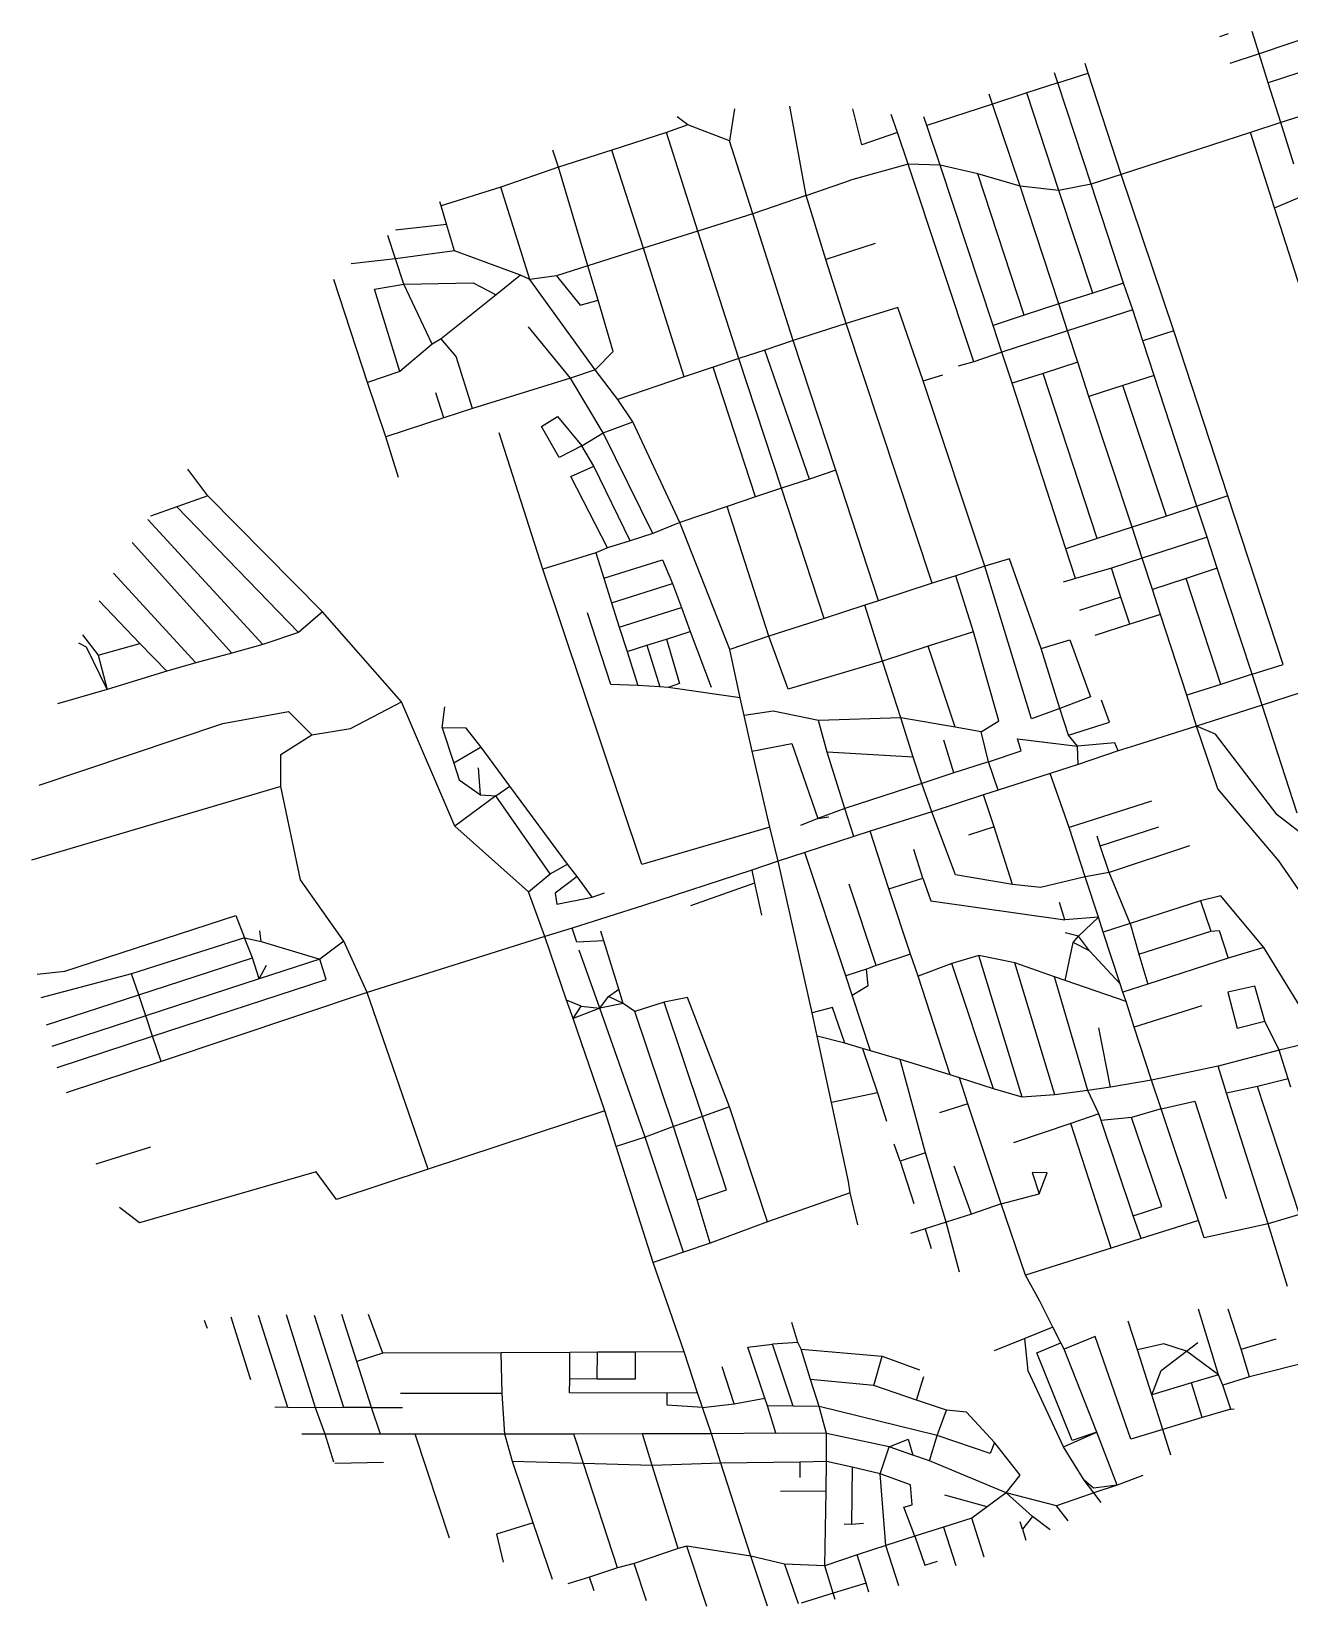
# Model space of a CAD drawing. Header units: metres. Extents: x 622720 to 625716, y 4835583 to 4838076.
# Drawn here: x 622720 to 624709, y 4835583 to 4838076 of the extents above; entities that cross this region are included whole.
import ezdxf

# ---------------------------------------------------------------- set-up
doc = ezdxf.new("R2010")
doc.units = ezdxf.units.M

msp = doc.modelspace()

# ---------------------------------------------------------------- linework, layer by layer
at = {"layer": 'ROADS'}
for points in [[(624612.3, 4838072.3), (624598.7, 4838067.6)], [(624661.5, 4838040.5), (624650.4, 4838076.1)], [(624757.2, 4838073.1), (624661.5, 4838040.5)], [(624661.5, 4838040.5), (624615.1, 4838025.5)], [(624675.9, 4837994.9), (624661.5, 4838040.5)], [(624391.1, 4838010.1), (624386, 4838025.6)], [(624342.9, 4837995), (624294.2, 4837979)], [(624342.9, 4837995), (624337.7, 4838010.7)], [(624342.9, 4837995), (624391.1, 4838010.1)], [(624396, 4837834.6), (624342.9, 4837995)], [(624443.3, 4837849.9), (624391.1, 4838010.1)], [(624724, 4838010.6), (624675.9, 4837994.9)], [(624695.8, 4837931.9), (624675.9, 4837994.9)], [(624239.8, 4837961.1), (624234.5, 4837977)], [(624294.2, 4837979), (624239.8, 4837961.1)], [(624344.6, 4837824.4), (624294.2, 4837979)], [(623757.7, 4837928.4), (623741.1, 4837941)], [(623831.5, 4837953.6), (623823.8, 4837903.2)], [(623945, 4837816.5), (623919.1, 4837958)], [(624089.6, 4837916), (624033, 4837896.9), (624018.7, 4837953.7)], [(624089.6, 4837916), (624079.4, 4837945)], [(624135.7, 4837927.4), (624131.1, 4837941.1)], [(624239.8, 4837961.1), (624135.7, 4837927.4)], [(624283.6, 4837831.1), (624239.8, 4837961.1)], [(624744.5, 4837947.2), (624695.8, 4837931.9)], [(623724, 4837916.3), (623637.3, 4837888.2)], [(623757.7, 4837928.4), (623724, 4837916.3)], [(623773.5, 4837760.3), (623724, 4837916.3)], [(623823.8, 4837903.2), (623757.7, 4837928.4)], [(624106.2, 4837865.9), (624089.6, 4837916)], [(624156.9, 4837864.7), (624135.7, 4837927.4)], [(624647.8, 4837916.2), (624443.3, 4837849.9)], [(624695.8, 4837931.9), (624647.8, 4837916.2)], [(624685.8, 4837796.8), (624647.8, 4837916.2)], [(624716.4, 4837866.3), (624695.8, 4837931.9)], [(623553.3, 4837861.3), (623544.2, 4837888.3)], [(623637.3, 4837888.2), (623553.3, 4837861.3)], [(623687.4, 4837733.4), (623637.3, 4837888.2)], [(623860.3, 4837787.7), (623823.8, 4837903.2)], [(624106.2, 4837865.9), (624014.9, 4837840.7)], [(624210.2, 4837553.5), (624106.2, 4837865.9)], [(624156.9, 4837864.7), (624106.2, 4837865.9)], [(624240.9, 4837611), (624156.9, 4837864.7)], [(624216.6, 4837850.8), (624156.9, 4837864.7)], [(623553.3, 4837861.3), (623461.9, 4837829.6)], [(623599.6, 4837705.2), (623553.3, 4837861.3)], [(623945, 4837816.5), (624014.9, 4837840.7)], [(624289.7, 4837627.2), (624216.6, 4837850.8)], [(624283.6, 4837831.1), (624216.6, 4837850.8)], [(624443.3, 4837849.9), (624396, 4837834.6)], [(624526.4, 4837602.5), (624443.3, 4837849.9)], [(623461.9, 4837829.6), (623367.6, 4837800.2)], [(623508, 4837683.4), (623461.9, 4837829.6)], [(623945, 4837816.5), (623860.3, 4837787.7)], [(623975.9, 4837715.2), (623945, 4837816.5)], [(624344.5, 4837645), (624283.6, 4837831.1)], [(624344.6, 4837824.4), (624283.6, 4837831.1)], [(624396, 4837834.6), (624344.6, 4837824.4)], [(624398.5, 4837662.2), (624344.6, 4837824.4)], [(624447, 4837678), (624396, 4837834.6)], [(624685.8, 4837796.8), (624732.4, 4837816.5)], [(623367.6, 4837800.2), (623365.5, 4837806.6)], [(623376.1, 4837771.1), (623367.6, 4837800.2)], [(624754.3, 4837583.4), (624685.8, 4837796.8)], [(623295.2, 4837762.4), (623376.1, 4837771.1)], [(623388.5, 4837728.9), (623376.1, 4837771.1)], [(623860.3, 4837787.7), (623773.5, 4837760.3)], [(623924.4, 4837587.2), (623860.3, 4837787.7)], [(623295.4, 4837716.1), (623283.2, 4837753.2)], [(623773.5, 4837760.3), (623687.4, 4837733.4)], [(623838.3, 4837558.8), (623773.5, 4837760.3)], [(624054.2, 4837740.8), (623975.9, 4837715.2)], [(623295.4, 4837716.1), (623225.2, 4837708.2)], [(623388.5, 4837728.9), (623295.4, 4837716.1)], [(623308.5, 4837676.3), (623295.4, 4837716.1)], [(623492.8, 4837690.3), (623388.5, 4837728.9)], [(623687.4, 4837733.4), (623599.6, 4837705.2)], [(623752, 4837529.8), (623687.4, 4837733.4)], [(624008.3, 4837614.1), (623975.9, 4837715.2)], [(623492.8, 4837690.3), (623454.3, 4837659.3)], [(623508, 4837683.4), (623492.8, 4837690.3)], [(623550.1, 4837689.5), (623508, 4837683.4)], [(623599.6, 4837705.2), (623550.1, 4837689.5)], [(623550.1, 4837689.5), (623587.4, 4837642.8), (623616.1, 4837650.9)], [(623616.1, 4837650.9), (623599.6, 4837705.2)], [(623251, 4837520.4), (623197.9, 4837683.7)], [(623302, 4837537.9), (623262, 4837668.5), (623308.5, 4837676.3)], [(623308.5, 4837676.3), (623418.1, 4837678.1), (623454.3, 4837659.3)], [(623353.5, 4837581.4), (623308.5, 4837676.3)], [(623611.1, 4837540.8), (623508, 4837683.4)], [(624447, 4837678), (624398.5, 4837662.2)], [(624461.4, 4837635.7), (624447, 4837678)], [(623454.3, 4837659.3), (623367.7, 4837589.5)], [(623611.1, 4837540.8), (623639.7, 4837569.6), (623616.1, 4837650.9)], [(624130.2, 4837523), (624089.8, 4837639.4), (624008.3, 4837614.1)], [(624344.5, 4837645), (624289.7, 4837627.2)], [(624398.5, 4837662.2), (624344.5, 4837645)], [(624358.2, 4837602.4), (624344.5, 4837645)], [(624008.3, 4837614.1), (623924.4, 4837587.2)], [(624144.1, 4837202.8), (624008.3, 4837614.1)], [(624289.7, 4837627.2), (624240.9, 4837611)], [(624461.4, 4837635.7), (624358.2, 4837602.4)], [(624477.5, 4837586.4), (624461.4, 4837635.7)], [(623367.7, 4837589.5), (623353.5, 4837581.4)], [(623417.2, 4837479.7), (623391.5, 4837561.8), (623367.7, 4837589.5)], [(623572, 4837527.7), (623505.8, 4837608.8)], [(624254.4, 4837568.4), (624240.9, 4837611)], [(624358.2, 4837602.4), (624254.4, 4837568.4)], [(624374.6, 4837552.9), (624358.2, 4837602.4)], [(624526.4, 4837602.5), (624477.5, 4837586.4)], [(624612.2, 4837341.1), (624526.4, 4837602.5)], [(623353.5, 4837581.4), (623302, 4837537.9)], [(623879.6, 4837572), (623838.3, 4837558.8)], [(623924.4, 4837587.2), (623879.6, 4837572)], [(623950.2, 4837367.7), (623879.6, 4837572)], [(623991.8, 4837381.7), (623924.4, 4837587.2)], [(624254.4, 4837568.4), (624210.2, 4837553.5)], [(624270.6, 4837519.4), (624254.4, 4837568.4)], [(624495.5, 4837531.8), (624477.5, 4837586.4)], [(623611.1, 4837540.8), (623572, 4837527.7)], [(623646.8, 4837493.7), (623611.1, 4837540.8)], [(623797.6, 4837544.6), (623752, 4837529.8)], [(623838.3, 4837558.8), (623797.6, 4837544.6)], [(623865, 4837339.6), (623797.6, 4837544.6)], [(623906, 4837353.4), (623838.3, 4837558.8)], [(624210.2, 4837553.5), (624185.2, 4837546.3)], [(624374.6, 4837552.9), (624319.9, 4837535.1)], [(624392, 4837498.3), (624374.6, 4837552.9)], [(623302, 4837537.9), (623251, 4837520.4)], [(623280.1, 4837434.8), (623251, 4837520.4)], [(623572, 4837527.7), (623417.2, 4837479.7)], [(623623.7, 4837440.8), (623572, 4837527.7)], [(623752, 4837529.8), (623646.8, 4837493.7)], [(624130.2, 4837523), (624161.1, 4837532.8)], [(624227.7, 4837229.7), (624130.2, 4837523)], [(624319.9, 4837535.1), (624270.6, 4837519.4)], [(624355.6, 4837257.6), (624270.6, 4837519.4)], [(624405.1, 4837273.6), (624319.9, 4837535.1)], [(624446, 4837515.9), (624392, 4837498.3)], [(624495.5, 4837531.8), (624446, 4837515.9)], [(624514.7, 4837309.1), (624446, 4837515.9)], [(624562.9, 4837325), (624495.5, 4837531.8)], [(623371.6, 4837464.8), (623359.1, 4837504.5)], [(623670.9, 4837458.6), (623646.8, 4837493.7)], [(624460.4, 4837291.8), (624392, 4837498.3)], [(623371.6, 4837464.8), (623280.1, 4837434.8)], [(623417.2, 4837479.7), (623371.6, 4837464.8)], [(623589.9, 4837420.1), (623554.3, 4837402.1), (623526.2, 4837450.9), (623551.6, 4837466.8), (623589.9, 4837420.1)], [(623528.4, 4837225), (623459.5, 4837440.9)], [(623589.9, 4837420.1), (623623.7, 4837440.8)], [(623623.7, 4837440.8), (623670.9, 4837458.6)], [(623702.4, 4837281.4), (623623.7, 4837440.8)], [(623745.1, 4837298.9), (623670.9, 4837458.6)], [(623300.2, 4837370.4), (623280.1, 4837434.8)], [(623609.2, 4837388.2), (623589.9, 4837420.1)], [(622998.2, 4837341.2), (622966.7, 4837383.4)], [(623630.5, 4837258.9), (623572.8, 4837371.7), (623609.2, 4837388.2)], [(623666.4, 4837270.2), (623609.2, 4837388.2)], [(623950.2, 4837367.7), (623906, 4837353.4)], [(623991.8, 4837381.7), (623950.2, 4837367.7)], [(624059.6, 4837175.2), (623991.8, 4837381.7)], [(622998.2, 4837341.2), (622949.4, 4837323.9)], [(623179.7, 4837157.8), (622998.2, 4837341.2)], [(623865, 4837339.6), (623820, 4837324.5)], [(623906, 4837353.4), (623865, 4837339.6)], [(623973.2, 4837147.3), (623906, 4837353.4)], [(624612.2, 4837341.1), (624562.9, 4837325)], [(624650.4, 4837059.2), (624699.5, 4837074.4), (624612.2, 4837341.1)], [(622949.4, 4837323.9), (622907.5, 4837309.1)], [(623142.1, 4837125.1), (622949.4, 4837323.9)], [(623820, 4837324.5), (623745.1, 4837298.9)], [(623885.6, 4837119), (623820, 4837324.5)], [(624562.9, 4837325), (624514.7, 4837309.1)], [(624579.1, 4837276), (624562.9, 4837325)], [(623085.5, 4837106.2), (622903.6, 4837303.9)], [(623745.1, 4837298.9), (623702.4, 4837281.4)], [(623824, 4837098.1), (623745.1, 4837298.9)], [(624460.4, 4837291.8), (624405.1, 4837273.6)], [(624514.7, 4837309.1), (624460.4, 4837291.8)], [(624476.4, 4837242.8), (624460.4, 4837291.8)], [(623036.6, 4837092.3), (622879, 4837267.3)], [(623666.4, 4837270.2), (623630.5, 4837258.9)], [(623702.4, 4837281.4), (623666.4, 4837270.2)], [(624405.1, 4837273.6), (624355.6, 4837257.6)], [(624579.1, 4837276), (624476.4, 4837242.8)], [(624595.2, 4837226.5), (624579.1, 4837276)], [(623612, 4837251.2), (623528.4, 4837225)], [(623630.5, 4837258.9), (623612, 4837251.2)], [(623612, 4837251.2), (623624.6, 4837210.8)], [(623624.6, 4837210.8), (623717.9, 4837239.9), (623733.3, 4837202.3)], [(624316.6, 4837099.6), (624266.8, 4837241.6), (624227.7, 4837229.7)], [(624371.1, 4837210.6), (624355.6, 4837257.6)], [(624476.4, 4837242.8), (624427.7, 4837226.9)], [(624492.7, 4837193.1), (624476.4, 4837242.8)], [(622979.2, 4837077.1), (622849.1, 4837218.7)], [(623887.2, 4836816.6), (623685.2, 4836757.5), (623528.4, 4837225)], [(624227.7, 4837229.7), (624181.5, 4837214.7)], [(624346.4, 4837004.9), (624301.4, 4836988.1), (624227.7, 4837229.7)], [(624427.7, 4837226.9), (624371.1, 4837210.6)], [(624442.7, 4837181), (624427.7, 4837226.9)], [(624595.2, 4837226.5), (624546.1, 4837210.5)], [(624650.4, 4837059.2), (624595.2, 4837226.5)], [(623624.6, 4837210.8), (623637, 4837171.9)], [(623637, 4837171.9), (623733.3, 4837202.3)], [(623733.3, 4837202.3), (623747.9, 4837164.6)], [(624144.1, 4837202.8), (624059.6, 4837175.2)], [(624181.5, 4837214.7), (624144.1, 4837202.8)], [(624209.7, 4837126.1), (624181.5, 4837214.7)], [(624371.1, 4837210.6), (624351.6, 4837204.4)], [(624546.1, 4837210.5), (624492.7, 4837193.1)], [(624505.5, 4837153.2), (624492.7, 4837193.1)], [(624600.8, 4837042.9), (624546.1, 4837210.5)], [(622891, 4837107.5), (622826.3, 4837175.2)], [(623637, 4837171.9), (623649.3, 4837133.4)], [(624037.9, 4837168.1), (623973.2, 4837147.3)], [(624059.6, 4837175.2), (624037.9, 4837168.1)], [(624065.5, 4837079.8), (624037.9, 4837168.1)], [(624442.7, 4837181), (624377.2, 4837159.9)], [(624456.9, 4837137.9), (624442.7, 4837181)], [(623179.7, 4837157.8), (623142.1, 4837125.1)], [(623304.7, 4837015.3), (623179.7, 4837157.8)], [(623678.7, 4837041.1), (623636.1, 4837042.4), (623599.2, 4837156.3)], [(623649.3, 4837133.4), (623747.9, 4837164.6)], [(623747.9, 4837164.6), (623761.2, 4837126.3)], [(623973.2, 4837147.3), (623885.6, 4837119)], [(624505.5, 4837153.2), (624456.9, 4837137.9)], [(624547.3, 4837025.8), (624505.5, 4837153.2)], [(622800.1, 4837121.2), (622825, 4837088.9)], [(623142.1, 4837125.1), (623085.5, 4837106.2)], [(623649.3, 4837133.4), (623661.6, 4837094.8)], [(623723.9, 4837114.6), (623761.2, 4837126.3)], [(623761.2, 4837126.3), (623794.6, 4837038.2)], [(623885.6, 4837119), (623824, 4837098.1)], [(624065.5, 4837079.8), (623916.3, 4837035), (623885.6, 4837119)], [(624209.7, 4837126.1), (624137.9, 4837103.2)], [(624221.8, 4836967.5), (624249.8, 4836985.3), (624209.7, 4837126.1)], [(624456.9, 4837137.9), (624401.7, 4837120.4)], [(622839, 4837034.7), (622806.5, 4837101.8), (622794.6, 4837108)], [(622825, 4837088.9), (622891, 4837107.5)], [(622933.4, 4837063.7), (622891, 4837107.5)], [(623036.6, 4837092.3), (622979.2, 4837077.1)], [(623085.5, 4837106.2), (623036.6, 4837092.3)], [(623661.6, 4837094.8), (623692.8, 4837104.7)], [(623661.6, 4837094.8), (623678.7, 4837041.1)], [(623692.8, 4837104.7), (623723.9, 4837114.6)], [(623692.8, 4837104.7), (623713.4, 4837038.8)], [(623723.9, 4837114.6), (623744.4, 4837044.4), (623726.6, 4837037.9)], [(623840.6, 4837021.3), (623824, 4837098.1)], [(624137.9, 4837103.2), (624065.5, 4837079.8)], [(624180.6, 4836975.2), (624137.9, 4837103.2)], [(624316.6, 4837099.6), (624362.2, 4837113.5), (624394.6, 4837023), (624346.4, 4837004.9)], [(624346.4, 4837004.9), (624316.6, 4837099.6)], [(622825, 4837088.9), (622839, 4837034.7)], [(622979.2, 4837077.1), (622933.4, 4837063.7)], [(624094.5, 4836989.8), (624065.5, 4837079.8)], [(624845.2, 4837067.7), (624666.5, 4837009.9)], [(622933.4, 4837063.7), (622839, 4837034.7)], [(623713.4, 4837038.8), (623678.7, 4837041.1)], [(624600.8, 4837042.9), (624547.3, 4837025.8)], [(624650.4, 4837059.2), (624600.8, 4837042.9)], [(624666.5, 4837009.9), (624650.4, 4837059.2)], [(622839, 4837034.7), (622760.5, 4837012.3)], [(623726.6, 4837037.9), (623713.4, 4837038.8)], [(623840.6, 4837021.3), (623726.6, 4837037.9)], [(623846.7, 4836993.4), (623840.6, 4837021.3)], [(624359.9, 4836962.4), (624424.7, 4836983.1), (624412.2, 4837017.9)], [(624562.2, 4836976.8), (624547.3, 4837025.8)], [(622731.6, 4836883.3), (623022.4, 4836981.1), (623125.9, 4836999.7), (623162.8, 4836962.9)], [(623162.8, 4836962.9), (623224, 4836973), (623304.7, 4837015.3)], [(623389.2, 4836818.2), (623304.7, 4837015.3)], [(623369.1, 4836974.3), (623373.6, 4837007.4)], [(623964.6, 4836985.4), (623892.7, 4837000.4), (623846.7, 4836993.4)], [(623859.4, 4836937.3), (623846.7, 4836993.4)], [(624359.9, 4836962.4), (624346.4, 4837004.9)], [(624666.5, 4837009.9), (624562.2, 4836976.8)], [(624721.5, 4836838.9), (624666.5, 4837009.9)], [(623369.1, 4836974.3), (623387.7, 4836918)], [(623430.7, 4836943.2), (623407, 4836973.3), (623369.1, 4836974.3)], [(624094.5, 4836989.8), (623964.6, 4836985.4)], [(623978, 4836935.4), (623964.6, 4836985.4)], [(624114.2, 4836927.4), (624094.5, 4836989.8)], [(624180.6, 4836975.2), (624094.5, 4836989.8)], [(624221.8, 4836967.5), (624180.6, 4836975.2)], [(624233.2, 4836920), (624221.8, 4836967.5)], [(624562.2, 4836976.8), (624465.8, 4836946.2)], [(624868.3, 4836508.8), (624692.8, 4836763.8), (624595.9, 4836877.4), (624562.2, 4836976.8)], [(624743.1, 4836795.1), (624690.2, 4836836.2), (624592.5, 4836964.2), (624562.2, 4836976.8)], [(623113.9, 4836881.4), (623114.1, 4836932), (623162.8, 4836962.9)], [(623430.7, 4836943.2), (623387.7, 4836918)], [(623476.3, 4836881.5), (623430.7, 4836943.2)], [(623859.4, 4836937.3), (623922.4, 4836949.4), (623963.3, 4836830.3)], [(624178.7, 4836902.9), (624162.6, 4836954.5)], [(624233.2, 4836920), (624285.1, 4836937.6), (624279.4, 4836956.5), (624374, 4836944.8)], [(624374, 4836944.8), (624359.9, 4836962.4)], [(624438.6, 4836937.4), (624433.1, 4836950.4), (624374, 4836944.8)], [(624375, 4836916.1), (624374, 4836944.8)], [(624465.8, 4836946.2), (624438.6, 4836937.4)], [(623387.7, 4836918), (623395.8, 4836891.9), (623429.8, 4836867.9)], [(623887.2, 4836816.6), (623859.4, 4836937.3)], [(624006.2, 4836846.6), (623978, 4836935.4)], [(624114.2, 4836927.4), (623978, 4836935.4)], [(624127.7, 4836886), (624114.2, 4836927.4)], [(624233.2, 4836920), (624178.7, 4836902.9)], [(624248.4, 4836875.5), (624233.2, 4836920)], [(624375, 4836916.1), (624331, 4836901.8)], [(624438.6, 4836937.4), (624375, 4836916.1)], [(623429.8, 4836867.9), (623426.7, 4836910.9)], [(624178.7, 4836902.9), (624127.7, 4836886)], [(624331, 4836901.8), (624248.4, 4836875.5)], [(624360.8, 4836816.2), (624331, 4836901.8)], [(623113.9, 4836881.4), (622719.5, 4836764.5)], [(623213.8, 4836636.4), (623144.8, 4836733.6), (623113.9, 4836881.4)], [(623454.2, 4836866.4), (623389.2, 4836818.2)], [(623429.8, 4836867.9), (623454.2, 4836866.4)], [(623454.2, 4836866.4), (623476.3, 4836881.5)], [(623540, 4836742.9), (623454.2, 4836866.4)], [(623567.2, 4836758.5), (623476.3, 4836881.5)], [(624127.7, 4836886), (624006.2, 4836846.6)], [(624143.8, 4836841), (624127.7, 4836886)], [(624225.6, 4836867.8), (624143.8, 4836841)], [(624248.4, 4836875.5), (624225.6, 4836867.8)], [(624242.1, 4836817.4), (624225.6, 4836867.8)], [(624006.2, 4836846.6), (623963.3, 4836830.3)], [(624020.3, 4836802.1), (624006.2, 4836846.6)], [(624143.8, 4836841), (624046, 4836810.5)], [(624271.2, 4836726), (624181.4, 4836741.4), (624143.8, 4836841)], [(624491.2, 4836858.1), (624360.8, 4836816.2)], [(623505.6, 4836714.6), (623389.2, 4836818.2)], [(623900.6, 4836762.9), (623887.2, 4836816.6)], [(623963.3, 4836830.3), (623936.2, 4836819.4)], [(623963.3, 4836830.3), (623980.6, 4836833.3)], [(624242.1, 4836817.4), (624201.8, 4836804.1)], [(624271.2, 4836726), (624242.1, 4836817.4)], [(624386.4, 4836738.5), (624360.8, 4836816.2)], [(624409.8, 4836787.5), (624502.7, 4836817.5)], [(624020.3, 4836802.1), (623942.8, 4836776.7)], [(624046, 4836810.5), (624020.3, 4836802.1)], [(624075.9, 4836719.1), (624046, 4836810.5)], [(624409.8, 4836787.5), (624405.3, 4836802.6)], [(623942.8, 4836776.7), (623900.6, 4836762.9)], [(624007.8, 4836581.7), (623942.8, 4836776.7)], [(624129.7, 4836736.3), (624115, 4836781.5)], [(624424.4, 4836745), (624409.8, 4836787.5)], [(624551.3, 4836787.2), (624424.4, 4836745)], [(623505.6, 4836714.6), (623540, 4836742.9)], [(623540, 4836742.9), (623567.2, 4836758.5)], [(623582.5, 4836739), (623567.2, 4836758.5)], [(623858.8, 4836749), (623687.5, 4836693)], [(623900.6, 4836762.9), (623858.8, 4836749)], [(623858.8, 4836749), (623863.4, 4836728.4)], [(623954.3, 4836522.8), (623900.6, 4836762.9)], [(624424.4, 4836745), (624386.4, 4836738.5)], [(624457.2, 4836664.3), (624424.4, 4836745)], [(623582.5, 4836739), (623547.9, 4836712.4), (623550.6, 4836695.2), (623606.3, 4836706.1)], [(623606.3, 4836706.1), (623582.5, 4836739)], [(623863.4, 4836728.4), (623761.8, 4836692.4)], [(623863.4, 4836728.4), (623874.3, 4836677.4)], [(624055.6, 4836597.7), (624012.7, 4836726.7)], [(624075.9, 4836719.1), (624129.7, 4836736.3)], [(624110.2, 4836616), (624075.9, 4836719.1)], [(624129.7, 4836736.3), (624142, 4836700.1), (624354.2, 4836670.4)], [(624386.4, 4836738.5), (624315.6, 4836721.4), (624271.2, 4836726)], [(624407.1, 4836674.3), (624386.4, 4836738.5)], [(623531.3, 4836643.9), (623505.6, 4836714.6)], [(623687.5, 4836693), (623574.9, 4836656.9)], [(623606.3, 4836706.1), (623626, 4836712.7)], [(624354.2, 4836670.4), (624345.5, 4836697.8)], [(624568.6, 4836700.2), (624457.2, 4836664.3)], [(624669, 4836626.5), (624601, 4836708.2), (624568.6, 4836700.2)], [(624568.6, 4836700.2), (624584.9, 4836652.1)], [(622728.7, 4836584.2), (622772.1, 4836589), (623042.5, 4836677.1), (623056.6, 4836641.6)], [(624407.1, 4836674.3), (624354.2, 4836670.4)], [(624375.5, 4836644.5), (624407.1, 4836674.3)], [(624414.8, 4836650.8), (624407.1, 4836674.3)], [(623056.6, 4836641.6), (622877.9, 4836584.7)], [(623069, 4836610.3), (623056.6, 4836641.6)], [(623056.6, 4836641.6), (623082.6, 4836636)], [(623082.6, 4836636), (623080.6, 4836652.8)], [(623531.3, 4836643.9), (623250.7, 4836555)], [(623574.9, 4836656.9), (623531.3, 4836643.9)], [(623566, 4836543), (623531.3, 4836643.9)], [(623625, 4836636.8), (623581.9, 4836634.9), (623574.9, 4836656.9)], [(623625, 4836636.8), (623620.2, 4836652.5)], [(624375.5, 4836644.5), (624354.4, 4836649.5)], [(624367.3, 4836634.1), (624375.5, 4836644.5)], [(624392.9, 4836621), (624375.5, 4836644.5)], [(624457.2, 4836664.3), (624414.8, 4836650.8)], [(624441.5, 4836569.1), (624414.8, 4836650.8)], [(624457.2, 4836664.3), (624471.3, 4836616)], [(624471.3, 4836616), (624584.9, 4836652.1)], [(624584.9, 4836652.1), (624598.3, 4836653.5), (624612.7, 4836609.3)], [(623082.6, 4836636), (623175.5, 4836607.7)], [(623213.8, 4836636.4), (623175.5, 4836607.7)], [(623250.7, 4836555), (623213.8, 4836636.4)], [(623618.6, 4836530.2), (623585.8, 4836622)], [(623648.5, 4836560.2), (623625, 4836636.8)], [(624354.8, 4836574.1), (624367.3, 4836634.1)], [(624392.9, 4836621), (624367.3, 4836634.1)], [(624441.5, 4836569.1), (624392.9, 4836621)], [(624669, 4836626.5), (624612.7, 4836609.3)], [(624759, 4836480), (624669, 4836626.5)], [(622889.1, 4836551.5), (623069, 4836610.3)], [(622911.1, 4836486.1), (623185.8, 4836576), (623175.5, 4836607.7)], [(623079.8, 4836576.9), (623069, 4836610.3)], [(623175.5, 4836607.7), (623079.8, 4836576.9)], [(623079.8, 4836576.9), (623091.5, 4836598.6)], [(624040.2, 4836592.1), (624007.8, 4836581.7)], [(624017.6, 4836551.1), (624043, 4836566), (624040.2, 4836592.1)], [(624055.6, 4836597.7), (624040.2, 4836592.1)], [(624110.2, 4836616), (624055.6, 4836597.7)], [(624122.1, 4836580.9), (624110.2, 4836616)], [(624175.3, 4836601), (624122.1, 4836580.9)], [(624217.9, 4836613.9), (624175.3, 4836601)], [(624241.5, 4836402.9), (624175.3, 4836601)], [(624286.7, 4836389.6), (624217.9, 4836613.9)], [(624274.8, 4836601.9), (624217.9, 4836613.9)], [(624338.3, 4836393.1), (624274.8, 4836601.9)], [(624337.7, 4836580), (624274.8, 4836601.9)], [(624471.3, 4836616), (624485.3, 4836568.2)], [(624612.7, 4836609.3), (624485.3, 4836568.2)], [(622877.9, 4836584.7), (622734.1, 4836546.8)], [(622889.1, 4836551.5), (622877.9, 4836584.7)], [(623079.8, 4836576.9), (622900.3, 4836518.3)], [(624017.6, 4836551.1), (624007.8, 4836581.7)], [(624172.8, 4836425), (624122.1, 4836580.9)], [(624390.7, 4836400.3), (624337.7, 4836580)], [(624354.8, 4836574.1), (624337.7, 4836580)], [(624451.1, 4836541.1), (624354.8, 4836574.1)], [(624446.1, 4836555.5), (624441.5, 4836569.1)], [(624485.3, 4836568.2), (624446.1, 4836555.5)], [(622743.2, 4836504), (622889.1, 4836551.5)], [(622900.3, 4836518.3), (622889.1, 4836551.5)], [(623250.7, 4836555), (622924.5, 4836446.1)], [(623346.9, 4836275.8), (623250.7, 4836555)], [(623576.1, 4836513.9), (623566, 4836543)], [(623589, 4836533.4), (623566, 4836543)], [(623618.6, 4836530.2), (623632.2, 4836549.1)], [(623632.2, 4836549.1), (623648.5, 4836560.2)], [(623655.7, 4836537.8), (623632.2, 4836549.1)], [(623655.7, 4836537.8), (623648.5, 4836560.2)], [(623823.8, 4836374), (623757.1, 4836547.5), (623720.5, 4836539.9)], [(624046.5, 4836463.1), (624017.6, 4836551.1)], [(624451.1, 4836541.1), (624446.1, 4836555.5)], [(624670.3, 4836510), (624654.5, 4836565), (624612.1, 4836555.7), (624626.8, 4836498.6), (624670.3, 4836510)], [(622900.3, 4836518.3), (622751.6, 4836469.9)], [(622911.1, 4836486.1), (622900.3, 4836518.3)], [(623576.1, 4836513.9), (623589, 4836533.4)], [(623618.6, 4836530.2), (623576.1, 4836513.9)], [(623589, 4836533.4), (623618.6, 4836530.2)], [(623655.7, 4836537.8), (623618.6, 4836530.2)], [(623690.2, 4836326.4), (623618.6, 4836530.2)], [(623673.9, 4836525), (623655.7, 4836537.8)], [(623720.5, 4836539.9), (623673.9, 4836525)], [(623735.3, 4836342.9), (623673.9, 4836525)], [(623781, 4836359.1), (623720.5, 4836539.9)], [(624006.3, 4836474.9), (623986.4, 4836531.4), (623954.3, 4836522.8)], [(623962.2, 4836486.1), (623954.3, 4836522.8)], [(624463.7, 4836500.2), (624451.1, 4836541.1)], [(624570.9, 4836534.2), (624463.7, 4836500.2)], [(623626.5, 4836367.8), (623576.1, 4836513.9)], [(624426.1, 4836405.4), (624407.9, 4836499.3)], [(624491.2, 4836416.3), (624463.7, 4836500.2)], [(624693.2, 4836463.8), (624670.3, 4836510)], [(622759.9, 4836436.4), (622911.1, 4836486.1)], [(622924.5, 4836446.1), (622911.1, 4836486.1)], [(623985.2, 4836381), (623962.2, 4836486.1)], [(624006.3, 4836474.9), (623962.2, 4836486.1)], [(624034, 4836466.8), (624006.3, 4836474.9)], [(624759, 4836480), (624693.2, 4836463.8)], [(622924.5, 4836446.1), (622774.1, 4836396.6)], [(624034, 4836466.8), (624057.5, 4836396.3)], [(624046.5, 4836463.1), (624034, 4836466.8)], [(624093.6, 4836449), (624046.5, 4836463.1)], [(624133.5, 4836301.3), (624093.6, 4836449)], [(624172.8, 4836425), (624093.6, 4836449)], [(624693.2, 4836463.8), (624596.7, 4836438.5)], [(624707.4, 4836418.6), (624693.2, 4836463.8)], [(624187.4, 4836420), (624172.8, 4836425)], [(624200.9, 4836379), (624187.4, 4836420)], [(624241.5, 4836402.9), (624187.4, 4836420)], [(624596.7, 4836438.5), (624491.2, 4836416.3)], [(624610, 4836395.9), (624596.7, 4836438.5)], [(624707.4, 4836418.6), (624658.7, 4836406.3)], [(624711.5, 4836405.5), (624707.4, 4836418.6)], [(624057.5, 4836396.3), (623985.2, 4836381)], [(624057.5, 4836396.3), (624072.2, 4836351.8)], [(624286.7, 4836389.6), (624241.5, 4836402.9)], [(624338.3, 4836393.1), (624286.7, 4836389.6)], [(624390.7, 4836400.3), (624338.3, 4836393.1)], [(624426.1, 4836405.4), (624390.7, 4836400.3)], [(624407.7, 4836363.3), (624390.7, 4836400.3)], [(624491.2, 4836416.3), (624426.1, 4836405.4)], [(624506.4, 4836371.2), (624491.2, 4836416.3)], [(624658.7, 4836406.3), (624610, 4836395.9)], [(624675.5, 4836189.3), (624610, 4836395.9)], [(624725.3, 4836203.7), (624658.7, 4836406.3)], [(623626.5, 4836367.8), (623346.9, 4836275.8)], [(623644.4, 4836311.3), (623626.5, 4836367.8)], [(623823.8, 4836374), (623781, 4836359.1)], [(623883.6, 4836192.1), (623823.8, 4836374)], [(624012, 4836255.9), (623985.2, 4836381)], [(624200.9, 4836379), (624155.6, 4836364.5)], [(624253.2, 4836220.5), (624200.9, 4836379)], [(624506.4, 4836371.2), (624459.7, 4836357.4)], [(624506.4, 4836371.2), (624560, 4836383.2), (624609.4, 4836229.2)], [(624565.3, 4836194.3), (624506.4, 4836371.2)], [(623735.3, 4836342.9), (623690.2, 4836326.4)], [(623781, 4836359.1), (623735.3, 4836342.9)], [(623772.3, 4836226.9), (623735.3, 4836342.9)], [(623772.3, 4836226.9), (623818.9, 4836243), (623781, 4836359.1)], [(624363.5, 4836347.6), (624273.1, 4836317.4)], [(624407.7, 4836363.3), (624363.5, 4836347.6)], [(624427.6, 4836150.5), (624363.5, 4836347.6)], [(624411.5, 4836352.5), (624407.7, 4836363.3)], [(624459.7, 4836357.4), (624411.5, 4836352.5)], [(624462.3, 4836201.9), (624411.5, 4836352.5)], [(624462.3, 4836201.9), (624507.3, 4836216.7), (624459.7, 4836357.4)], [(623690.2, 4836326.4), (623644.4, 4836311.3)], [(623751, 4836144.3), (623690.2, 4836326.4)], [(622907.8, 4836310.2), (622821.2, 4836283.4)], [(623702.9, 4836127.9), (623644.4, 4836311.3)], [(624093.5, 4836288.3), (624084.3, 4836315.1)], [(624133.5, 4836301.3), (624093.5, 4836288.3)], [(624166.6, 4836191.5), (624133.5, 4836301.3)], [(623346.9, 4836275.8), (623201.8, 4836227.5), (623169.6, 4836271.2), (622890.2, 4836190.9), (622858.5, 4836214.9)], [(624093.5, 4836288.3), (624115.3, 4836221.1)], [(624206.2, 4836204.5), (624179.1, 4836280.5)], [(624313.6, 4836236.8), (624326.4, 4836269.8), (624302.5, 4836270.1), (624313.6, 4836236.8)], [(624014.7, 4836238.3), (624012, 4836255.9)], [(623792.8, 4836158.5), (623772.3, 4836226.9)], [(624014.7, 4836238.3), (623883.6, 4836192.1)], [(624026.7, 4836187.5), (624014.7, 4836238.3)], [(624253.2, 4836220.5), (624206.2, 4836204.5)], [(624253.2, 4836220.5), (624313.6, 4836236.8)], [(624292.1, 4836107.9), (624253.2, 4836220.5)], [(624206.2, 4836204.5), (624166.6, 4836191.5)], [(624474.6, 4836165.6), (624462.3, 4836201.9)], [(624565.3, 4836194.3), (624474.6, 4836165.6)], [(624675.5, 4836189.3), (624574.5, 4836166.9), (624565.3, 4836194.3)], [(624725.3, 4836203.7), (624675.5, 4836189.3)], [(623883.6, 4836192.1), (623792.8, 4836158.5)], [(624133.2, 4836180.9), (624110.2, 4836173.8)], [(624166.6, 4836191.5), (624133.2, 4836180.9)], [(624133.2, 4836180.9), (624142.6, 4836150.2)], [(624187.3, 4836112.8), (624166.6, 4836191.5)], [(624706.5, 4836089.7), (624675.5, 4836189.3)], [(623751, 4836144.3), (623702.9, 4836127.9)], [(623792.8, 4836158.5), (623751, 4836144.3)], [(624427.6, 4836150.5), (624292.1, 4836107.9)], [(624474.6, 4836165.6), (624427.6, 4836150.5)], [(623724.3, 4836065.5), (623702.9, 4836127.9)], [(624314.8, 4836066.6), (624292.1, 4836107.9)], [(623125.1, 4835898.3), (623078.4, 4836043.8)], [(623168.6, 4835898), (623122.8, 4836045.3)], [(623213.5, 4835898.4), (623167, 4836043.9)], [(623234.2, 4835971.1), (623210.4, 4836045.8)], [(623275.4, 4835984.2), (623252.4, 4836045.4)], [(623751.7, 4835986.6), (623724.3, 4836065.5)], [(624335.1, 4836025.4), (624314.8, 4836066.6)], [(624597.2, 4835950.2), (624565.7, 4836053.9)], [(624633, 4835990.6), (624612.4, 4836054)], [(622997.9, 4836023.2), (622993.4, 4836036.3)], [(623065.4, 4835945.1), (623035.2, 4836041.5)], [(623931.9, 4836001.1), (623922.1, 4836032.9)], [(624335.1, 4836025.4), (624290.9, 4836007.5)], [(624347.6, 4836000.8), (624335.1, 4836025.4)], [(624468.8, 4835989.4), (624454.3, 4836034.9)], [(623879.4, 4835913.3), (623852.7, 4835993.8), (623891.9, 4835998.8)], [(623931.9, 4836001.1), (623891.9, 4835998.8)], [(623924.6, 4835900.3), (623891.9, 4835998.8)], [(623936.8, 4835990.8), (623931.9, 4836001.1)], [(624290.9, 4836007.5), (624242.3, 4835987.9)], [(624352, 4835836.2), (624296.2, 4835956.2), (624290.9, 4836007.5)], [(624404.7, 4835859.4), (624365.7, 4835846.2), (624309.9, 4835984.9), (624347.6, 4836000.8)], [(624353.1, 4835990.7), (624347.6, 4836000.8)], [(624509.2, 4835863.5), (624458.5, 4835848.2), (624402.3, 4836010.6), (624353.1, 4835990.7)], [(624546.7, 4835987.3), (624510.5, 4835999.1), (624468.8, 4835989.4)], [(624546.7, 4835987.3), (624564.3, 4836001.2)], [(624633, 4835990.6), (624688.3, 4836007)], [(623275.4, 4835984.2), (623234.2, 4835971.1)], [(623257.5, 4835898.3), (623234.2, 4835971.1)], [(623462.7, 4835984.8), (623275.4, 4835984.2)], [(623571, 4835985.4), (623462.7, 4835984.8)], [(623464.1, 4835920.7), (623462.7, 4835984.8)], [(623614.8, 4835985.7), (623571, 4835985.4)], [(623571.1, 4835943.2), (623571, 4835985.4)], [(623614.3, 4835943.7), (623675, 4835943.6), (623674.9, 4835985.9)], [(623614.3, 4835943.7), (623614.8, 4835985.7)], [(623674.9, 4835985.9), (623614.8, 4835985.7)], [(623751.7, 4835986.6), (623674.9, 4835985.9)], [(623773.1, 4835921.8), (623751.7, 4835986.6)], [(623952, 4835942.5), (623936.8, 4835990.8)], [(623936.8, 4835990.8), (624065.4, 4835979.4)], [(624051.8, 4835933), (624065.4, 4835979.4)], [(624065.4, 4835979.4), (624124.1, 4835957.8)], [(624404.7, 4835859.4), (624353.1, 4835990.7)], [(624491.7, 4835918.2), (624468.8, 4835989.4)], [(624491.7, 4835918.2), (624506.7, 4835957.2), (624546.7, 4835987.3)], [(624597.2, 4835950.2), (624546.7, 4835987.3)], [(624646.2, 4835946.7), (624633, 4835990.6)], [(624744.9, 4835971.6), (624646.2, 4835946.7)], [(623065.4, 4835945.1), (623064.1, 4835945)], [(623066.3, 4835942.4), (623065.4, 4835945.1)], [(623614.3, 4835943.7), (623571.1, 4835943.2)], [(623831.2, 4835904.1), (623812.1, 4835962.6)], [(624119.5, 4835909.9), (624130.8, 4835947.3)], [(624597.2, 4835950.2), (624554.6, 4835937.3)], [(624603.8, 4835933.7), (624597.2, 4835950.2)], [(624646.2, 4835946.7), (624603.8, 4835933.7)], [(623464.1, 4835920.7), (623303.1, 4835920.4)], [(623468, 4835856.3), (623464.1, 4835920.7)], [(623724.8, 4835921.2), (623570.8, 4835921.8), (623571.1, 4835943.2)], [(623773.1, 4835921.8), (623724.8, 4835921.2)], [(623780.9, 4835898.5), (623725.3, 4835902.3), (623724.8, 4835921.2)], [(623780.9, 4835898.5), (623773.1, 4835921.8)], [(623965.5, 4835900), (623952, 4835942.5)], [(624051.8, 4835933), (623952, 4835942.5)], [(624119.5, 4835909.9), (624051.8, 4835933)], [(624554.6, 4835937.3), (624491.7, 4835918.2)], [(624571.3, 4835882.6), (624554.6, 4835937.3)], [(624616.5, 4835895.5), (624603.8, 4835933.7)], [(623125.1, 4835898.3), (623104.2, 4835898.8)], [(623168.6, 4835898), (623125.1, 4835898.3)], [(623213.5, 4835898.4), (623168.6, 4835898)], [(623184.2, 4835856.1), (623168.6, 4835898)], [(623257.5, 4835898.3), (623213.5, 4835898.4)], [(623257.5, 4835898.3), (623306.6, 4835898.5)], [(623271.4, 4835856.2), (623257.5, 4835898.3)], [(623780.9, 4835898.5), (623831.2, 4835904.1)], [(623795, 4835856.7), (623780.9, 4835898.5)], [(623831.2, 4835904.1), (623879.4, 4835913.3)], [(623883.5, 4835901.1), (623879.4, 4835913.3)], [(623896.9, 4835857.9), (623883.5, 4835901.1)], [(623924.6, 4835900.3), (623883.5, 4835901.1)], [(623965.5, 4835900), (623924.6, 4835900.3)], [(624152.4, 4835853.9), (623965.5, 4835900)], [(623977, 4835857.2), (623965.5, 4835900)], [(624166.7, 4835894.3), (624119.5, 4835909.9)], [(624152.4, 4835853.9), (624166.7, 4835894.3)], [(624242.7, 4835842.8), (624198.3, 4835891), (624166.7, 4835894.3)], [(624509.2, 4835863.5), (624491.7, 4835918.2)], [(624616.5, 4835895.5), (624571.3, 4835882.6)], [(624616.5, 4835895.5), (624621.8, 4835896.2)], [(624616.7, 4835894.6), (624616.5, 4835895.5)], [(624571.3, 4835882.6), (624509.2, 4835863.5)], [(623184.2, 4835856.1), (623147, 4835856)], [(623271.4, 4835856.2), (623184.2, 4835856.1)], [(623197.7, 4835811.7), (623184.2, 4835856.1)], [(623326.6, 4835856.1), (623271.4, 4835856.2)], [(623468, 4835856.3), (623326.6, 4835856.1)], [(623380.5, 4835691.7), (623326.6, 4835856.1)], [(623480.6, 4835812.8), (623468, 4835856.3)], [(623577.2, 4835856.2), (623468, 4835856.3)], [(623685.8, 4835856.9), (623577.2, 4835856.2)], [(623592.5, 4835809.5), (623577.2, 4835856.2)], [(623701.4, 4835806.6), (623685.8, 4835856.9)], [(623795, 4835856.7), (623685.8, 4835856.9)], [(623896.9, 4835857.9), (623795, 4835856.7)], [(623810.1, 4835810.3), (623795, 4835856.7)], [(623977, 4835857.2), (623896.9, 4835857.9)], [(623976.9, 4835813.1), (623977, 4835857.2)], [(624076.2, 4835836.4), (623977, 4835857.2)], [(624076.2, 4835836.4), (624106.2, 4835848.3), (624113.7, 4835823.2)], [(624139.8, 4835814), (624152.4, 4835853.9)], [(624242.7, 4835842.8), (624236, 4835825.4), (624152.4, 4835853.9)], [(624352, 4835836.2), (624404.7, 4835859.4)], [(624437, 4835775.7), (624404.7, 4835859.4)], [(624521.8, 4835823.2), (624509.2, 4835863.5)], [(624062, 4835793.3), (624076.2, 4835836.4)], [(624113.7, 4835823.2), (624076.2, 4835836.4)], [(624139.8, 4835814), (624113.7, 4835823.2)], [(624261.1, 4835763.2), (624283.2, 4835791.5), (624242.7, 4835842.8)], [(624384.9, 4835783.2), (624352, 4835836.2)], [(623199.4, 4835810.3), (623276.3, 4835811.7)], [(623513.3, 4835715.9), (623480.6, 4835812.8)], [(623592.5, 4835809.5), (623480.6, 4835812.8)], [(623646.6, 4835644.7), (623592.5, 4835809.5)], [(623701.4, 4835806.6), (623592.5, 4835809.5)], [(623810.1, 4835810.3), (623701.4, 4835806.6)], [(623742.3, 4835675.3), (623701.4, 4835806.6)], [(623934.7, 4835812.1), (623810.1, 4835810.3)], [(623857.5, 4835663.2), (623810.1, 4835810.3)], [(623976.9, 4835813.1), (623934.7, 4835812.1)], [(623934.7, 4835812.1), (623934.7, 4835787.5)], [(623976.8, 4835765.8), (623976.9, 4835813.1)], [(624017.5, 4835803.9), (623976.9, 4835813.1)], [(624017.5, 4835803.9), (624016.5, 4835714)], [(624062, 4835793.3), (624017.5, 4835803.9)], [(624261.1, 4835763.2), (624139.8, 4835814)], [(624071, 4835680.2), (624062, 4835793.3)], [(624117, 4835694.8), (624099.3, 4835740.8), (624112.6, 4835744.5), (624109.7, 4835776.2), (624062, 4835793.3)], [(624399.9, 4835763.3), (624384.9, 4835783.2)], [(624437, 4835775.7), (624399.5, 4835770.9), (624384.9, 4835783.2)], [(624437, 4835775.7), (624399.9, 4835763.3)], [(624477.6, 4835790.7), (624437, 4835775.7)], [(623976.8, 4835765.8), (623904.5, 4835765.3)], [(623974.2, 4835647.9), (623976.8, 4835765.8)], [(624231.4, 4835741.3), (624164.1, 4835759.8)], [(624261.1, 4835763.2), (624231.4, 4835741.3)], [(624302.7, 4835726), (624261.1, 4835763.2)], [(624340.8, 4835742.7), (624261.1, 4835763.2)], [(624382.1, 4835757.2), (624340.8, 4835742.7)], [(624399.9, 4835763.3), (624382.1, 4835757.2)], [(624411.8, 4835747.8), (624399.9, 4835763.3)], [(624207.1, 4835723.4), (624162.2, 4835709.2)], [(624231.4, 4835741.3), (624207.1, 4835723.4)], [(624226.7, 4835661.6), (624207.1, 4835723.4)], [(624302.7, 4835726), (624287.1, 4835706.1)], [(624330.7, 4835704.8), (624302.7, 4835726)], [(624359.5, 4835719.1), (624340.8, 4835742.7)], [(623513.3, 4835715.9), (623455.1, 4835697.9), (623465.8, 4835653.4)], [(623543.4, 4835626.3), (623513.3, 4835715.9)], [(624016.5, 4835714), (624004.8, 4835713.3)], [(624016.5, 4835714), (624035.5, 4835715.5)], [(624117, 4835694.8), (624071, 4835680.2)], [(624162.2, 4835709.2), (624117, 4835694.8)], [(624117, 4835694.8), (624132.6, 4835648.7), (624152.6, 4835655.4)], [(624162.2, 4835709.2), (624181.6, 4835648.2)], [(624287.1, 4835706.1), (624283.7, 4835717.2)], [(624287.1, 4835706.1), (624292.4, 4835688.3)], [(623742.3, 4835675.3), (623673, 4835651.3)], [(623756, 4835678.8), (623742.3, 4835675.3)], [(623787.8, 4835583.4), (623756, 4835678.8)], [(623857.5, 4835663.2), (623756, 4835678.8)], [(624071, 4835680.2), (624025.5, 4835665)], [(624091.7, 4835616.2), (624071, 4835680.2)], [(623646.6, 4835644.7), (623602, 4835630.1)], [(623673, 4835651.3), (623646.6, 4835644.7)], [(623692.5, 4835592.2), (623673, 4835651.3)], [(623883.6, 4835583.8), (623857.5, 4835663.2)], [(623910.9, 4835650.3), (623857.5, 4835663.2)], [(623910.9, 4835650.3), (623932.5, 4835588.2)], [(623974.2, 4835647.9), (623910.9, 4835650.3)], [(624025.5, 4835665), (623974.2, 4835647.9)], [(623987.6, 4835604.7), (623974.2, 4835647.9)], [(624039.6, 4835620.2), (624025.5, 4835665)], [(623602, 4835630.1), (623567.7, 4835619.1)], [(623609.4, 4835608.1), (623602, 4835630.1)], [(624039.6, 4835620.2), (623987.6, 4835604.7)], [(624044.2, 4835605.9), (624039.6, 4835620.2)], [(623987.6, 4835604.7), (623937.1, 4835588.8)], [(623990.6, 4835594.6), (623987.6, 4835604.7)]]:
    msp.add_lwpolyline(points, dxfattribs=at)

doc.saveas('drawing.dxf')
